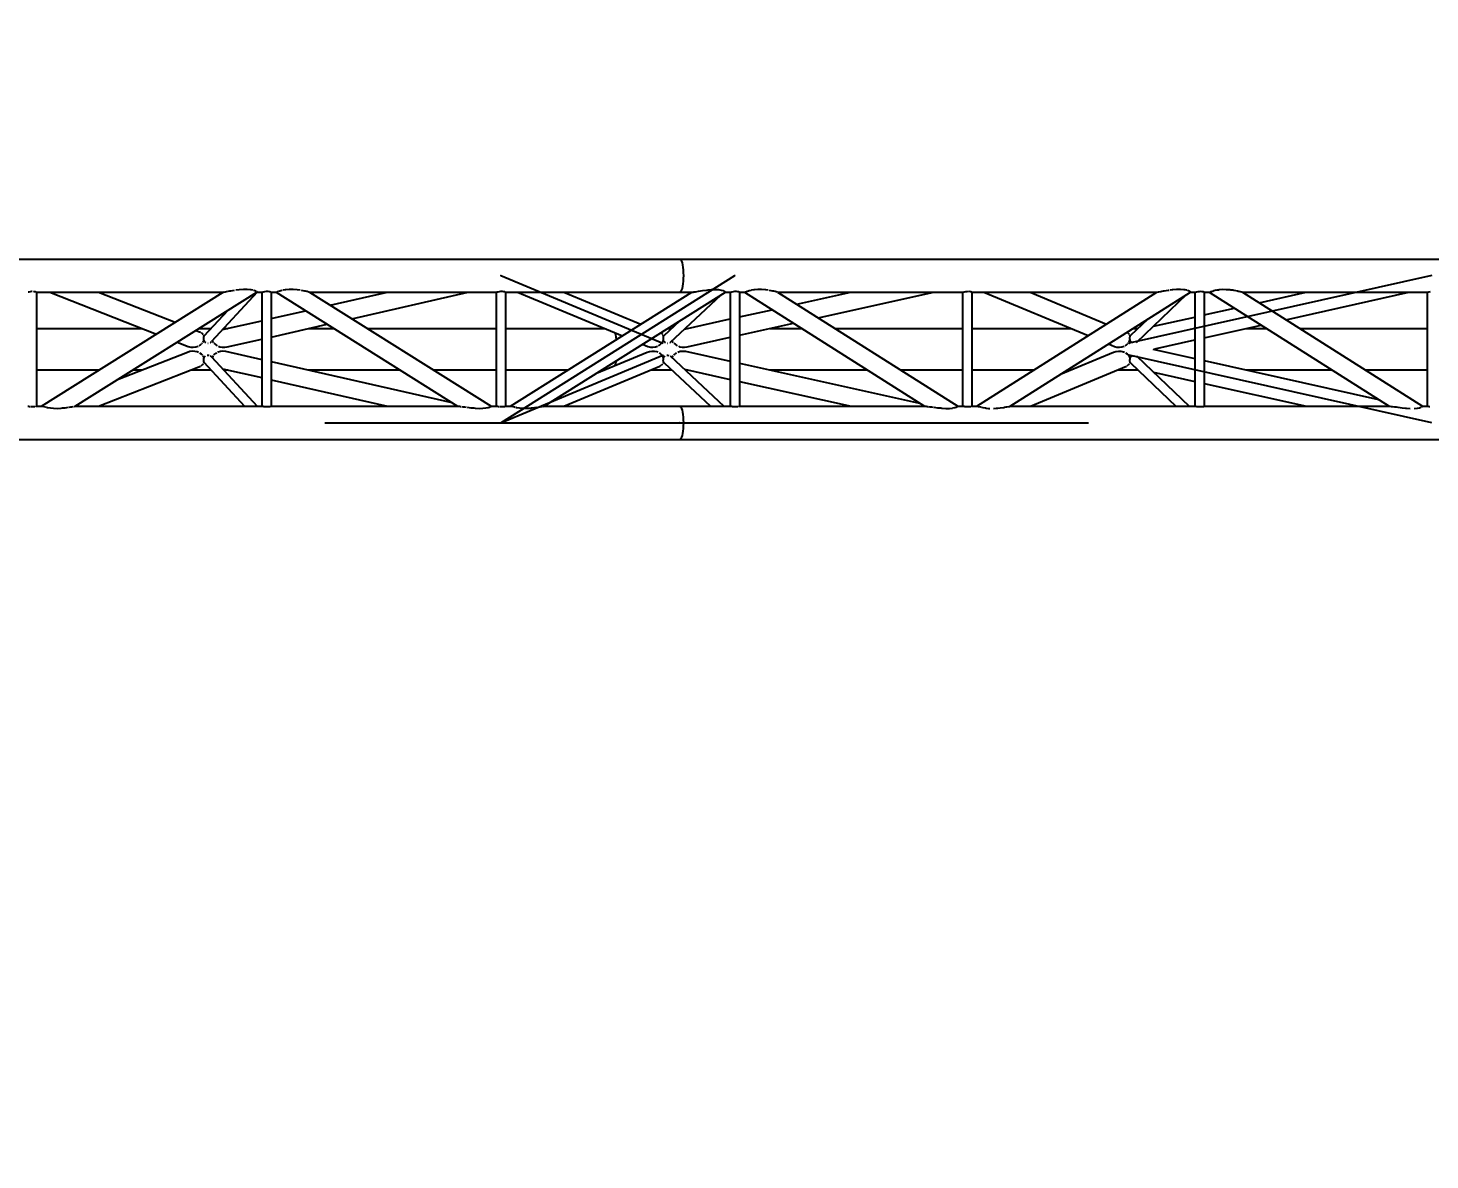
# Model space of a CAD drawing. Header units: millimetres. Extents: x 150209.93 to 150215.05, y 136675.65 to 136679.93.
# Drawn here: x 150214.3082 to 150214.6511, y 136678.2525 to 136678.5295 of the extents above; entities that cross this region are included whole.
import ezdxf

# ---------------------------------------------------------------- set-up
doc = ezdxf.new("R2010")
doc.units = ezdxf.units.MM
doc.header["$LTSCALE"] = 0.25
doc.linetypes.add('CENTER', pattern=[50.8, 31.75, -6.35, 6.35, -6.35])
doc.linetypes.add('XKITLINE00', pattern=[0])
doc.styles.add('ROMANS', font='romans.shx')
doc.dimstyles.new('MD300', dxfattribs={"dimtxt": 2.5, "dimasz": 2.5, "dimexe": 1, "dimexo": 1, "dimgap": 0.5, "dimtad": 1, "dimdec": 1, "dimlfac": 50, "dimrnd": 0.5, "dimdsep": 46, "dimtxsty": 'ROMANS', "dimcen": 1, "dimclrd": 146, "dimclre": 146, "dimclrt": 30, "dimadec": 1, "dimazin": 2, "dimtfac": 1, "dimtdec": 1, "dimtmove": 0, "dimatfit": 1, "dimfxl": 1, "dimtolj": 1, "dimtzin": 0, "dimlwd": -1, "dimlwe": -1, "dimarcsym": 0})

# ---------------------------------------------------------------- blocks, each defined once
blk = doc.blocks.new('çatıı')
at = {"color": 8, "linetype": 'XKITLINE00'}
for p, q in [((26261.4, 14210.6), (27695.3, 14210.6)), ((27695.3, 14210.6), (27696.1, 14210.3)), ((27695.3, 14210.6), (28863.8, 14210.6)), ((27695.3, 14210.6), (27696.1, 14210.3)), ((27696.1, 14210.3), (27696.9, 14209.4)), ((27696.1, 14210.3), (27696.9, 14209.4)), ((27696.9, 14209.4), (27697.6, 14207.9)), ((27696.9, 14209.4), (27697.6, 14207.9)), ((27697.6, 14207.9), (27698.2, 14205.8)), ((27697.6, 14207.9), (27698.2, 14205.8)), ((27698.2, 14205.8), (27698.7, 14203.3)), ((27698.7, 14203.3), (27699.2, 14200.4)), ((27699.2, 14200.4), (27699.5, 14197.2)), ((27699.5, 14197.2), (27699.7, 14193.8)), ((27699.2, 14180.1), (27698.7, 14177.2)), ((27699.5, 14183.3), (27699.2, 14180.1)), ((27699.7, 14186.7), (27699.5, 14183.3)), ((27699.7, 14193.8), (27699.8, 14190.3)), ((27699.8, 14190.3), (27699.7, 14186.7)), ((26898.7, 14170.3), (26899.5, 14170.5)), ((26899.5, 14170.5), (26899.7, 14170.5)), ((26899.7, 14170.5), (26901.3, 14170.9)), ((26901.3, 14170.9), (26903.1, 14171.1)), ((26903.1, 14171.1), (26903.4, 14171.1)), ((26905.1, 14171.1), (26906.4, 14171)), ((26906.4, 14171), (26907.7, 14170.7)), ((26907.7, 14170.7), (26908.1, 14170.5)), ((26908.1, 14170.5), (26908.5, 14170.4)), ((26908.5, 14170.4), (26908.5, 14170.3)), ((26908.6, 14170.3), (26908.8, 14170.1)), ((26908.8, 14170.1), (26908.8, 14030.6)), ((26908.8, 14170), (27137, 14170)), ((26914.9, 14030.6), (27137, 14170)), ((26924.9, 14170), (27055.4, 14118.7)), ((26955.9, 14030.5), (27178.4, 14170.2)), ((26984.6, 14170), (27078.4, 14133.2)), ((27178.7, 14170), (27122.8, 14109.8)), ((27137, 14170), (27137.3, 14170.1)), ((27137, 14170), (27137, 14170)), ((27137.3, 14170.1), (27138.2, 14170.3)), ((27138.5, 14170.3), (27139, 14170.4)), ((27139, 14170.4), (27139.4, 14170.5)), ((27139.4, 14170.5), (27142.2, 14171.1)), ((27142.2, 14171.1), (27142.4, 14171.1)), ((27143.3, 14171.3), (27145.2, 14171.6)), ((27145.2, 14171.6), (27146.3, 14171.8)), ((27146.3, 14171.8), (27150.9, 14172.6)), ((27152.4, 14172.8), (27156.5, 14173.2)), ((27156.5, 14173.2), (27161.8, 14173.7)), ((27161.8, 14173.7), (27166.5, 14173.8)), ((27166.5, 14173.8), (27170.4, 14173.5)), ((27170.4, 14173.5), (27171.3, 14173.2)), ((27171.3, 14173.2), (27173.6, 14172.9)), ((27173.6, 14172.9), (27173.9, 14172.8)), ((27174.6, 14172.6), (27175.9, 14172.1)), ((27175.9, 14172.1), (27176.6, 14171.6)), ((27176.6, 14171.6), (27177.4, 14171.3)), ((27177.4, 14171.3), (27177.5, 14171.3)), ((27177.6, 14171.1), (27178.2, 14170.6)), ((27178, 14170), (27184.2, 14170)), ((27178.2, 14170.6), (27178.1, 14170.5)), ((27178.1, 14170.5), (27178.2, 14170.3)), ((27178.3, 14170.3), (27178.4, 14170.2)), ((27184.2, 14170), (27184.3, 14170)), ((27184.2, 14170), (27184.2, 14030.6)), ((27184.3, 14170), (27184.4, 14170)), ((27184.4, 14170), (27185.2, 14170.3)), ((27185.5, 14170.3), (27186.3, 14170.4)), ((27186.3, 14170.4), (27186.5, 14170.5)), ((27186.5, 14170.5), (27188.1, 14170.9)), ((27188.1, 14170.9), (27189.9, 14171.1)), ((27189.9, 14171.1), (27191.6, 14171.1)), ((27191.6, 14171.1), (27193.2, 14171)), ((27193.2, 14171), (27194.5, 14170.7)), ((27194.5, 14170.7), (27194.9, 14170.4)), ((27194.9, 14170.4), (27195.3, 14170.4)), ((27195.3, 14170.4), (27195.3, 14170.3)), ((27195.4, 14170.3), (27195.6, 14170.1)), ((27195.6, 14170.1), (27195.6, 14030.6)), ((27195.6, 14170), (27201.7, 14170)), ((27201.7, 14170), (27202, 14170)), ((27201.7, 14170), (27423.8, 14030.6)), ((27201.7, 14170), (27201.7, 14170)), ((27202, 14170), (27202.2, 14170.2)), ((27202.2, 14170.2), (27202.6, 14170.3)), ((27202.8, 14170.3), (27203.3, 14170.4)), ((27203.5, 14170.6), (27203.3, 14170.4)), ((27203.5, 14170.6), (27204.8, 14171.1)), ((27205.1, 14171.3), (27206.3, 14171.5)), ((27205.1, 14171.2), (27205.1, 14171.3)), ((27206.3, 14171.5), (27207.4, 14172.1)), ((27207.4, 14172.1), (27209.3, 14172.6)), ((27210, 14172.8), (27210.3, 14172.8)), ((27210.3, 14172.8), (27212.9, 14173.2)), ((27212.9, 14173.2), (27213.8, 14173.4)), ((27213.8, 14173.4), (27217.9, 14173.8)), ((27217.9, 14173.8), (27222.5, 14173.7)), ((27222.5, 14173.7), (27227.5, 14173.2)), ((27227.5, 14173.2), (27227.6, 14173.2)), ((27227.6, 14173.2), (27231, 14172.8)), ((27232.3, 14172.6), (27236.4, 14171.8)), ((27236.4, 14171.8), (27237.4, 14171.5)), ((27237.4, 14171.5), (27238.8, 14171.2)), ((27239.4, 14171.1), (27239.7, 14171.1)), ((27239.7, 14171.1), (27241.7, 14170.4)), ((27241.7, 14170.4), (27241.9, 14170.4)), ((27241.9, 14170.4), (27242.1, 14170.3)), ((27242.2, 14170.3), (27242.6, 14170.1)), ((27242.6, 14170.1), (27464.8, 14030.6)), ((27242.7, 14170), (27471, 14170)), ((27268, 14154.1), (27337.8, 14170)), ((27294.2, 14137.6), (27436.7, 14170)), ((27470.9, 14170), (27470.9, 14030.6)), ((27471, 14170), (27471.1, 14170)), ((27471.1, 14170), (27471.2, 14170)), ((27471.2, 14170), (27472, 14170.3)), ((27472.3, 14170.3), (27473.1, 14170.4)), ((27473.1, 14170.4), (27473.3, 14170.5)), ((27473.3, 14170.5), (27474.9, 14170.9)), ((27474.9, 14170.9), (27476.6, 14171.1)), ((27476.6, 14171.1), (27478.4, 14171.1)), ((27478.4, 14171.1), (27480, 14171)), ((27480, 14171), (27481.3, 14170.7)), ((27481.3, 14170.7), (27481.7, 14170.4)), ((27481.7, 14170.4), (27482.1, 14170.4)), ((27482.1, 14170.4), (27482.1, 14170.3)), ((27482.2, 14170.3), (27482.3, 14170.1)), ((27482.3, 14170.1), (27482.3, 14030.6)), ((27482.3, 14170), (27695.3, 14170)), ((27488.4, 14030.6), (27710.1, 14170)), ((27497, 14170), (27625.2, 14116.6)), ((27529.4, 14030.5), (27751.3, 14170.1)), ((27553.7, 14170), (27647.7, 14130.8)), ((27683.8, 14108.6), (27746, 14166.8)), ((27695.3, 14170), (27696.1, 14170.3)), ((27695.3, 14170), (27696.1, 14170.3)), ((27695.3, 14170), (27710.4, 14170)), ((27696.9, 14171.2), (27696.1, 14170.3)), ((27696.9, 14171.2), (27696.1, 14170.3)), ((27697.6, 14172.7), (27696.9, 14171.2)), ((27697.6, 14172.7), (27696.9, 14171.2)), ((27698.2, 14174.7), (27697.6, 14172.7)), ((27698.2, 14174.7), (27697.6, 14172.7)), ((27698.7, 14177.2), (27698.2, 14174.7)), ((27710.2, 14170), (27710.1, 14169.9)), ((27710.1, 14169.9), (27710.2, 14169.9)), ((27710.2, 14169.9), (27711.7, 14170.2)), ((27711.7, 14170.2), (27712.7, 14170.3)), ((27712.7, 14170.3), (27714.5, 14170.6)), ((27714.5, 14170.6), (27718.4, 14171.2)), ((27718.4, 14171.2), (27723.4, 14172)), ((27723.4, 14172), (27728.6, 14172.6)), ((27728.6, 14172.6), (27730.2, 14172.7)), ((27730.2, 14172.7), (27733.9, 14173.1)), ((27733.9, 14173.1), (27738.7, 14173.3)), ((27738.7, 14173.3), (27742.8, 14173.1)), ((27742.8, 14173.1), (27744.6, 14172.7)), ((27744.6, 14172.7), (27746.1, 14172.5)), ((27746.1, 14172.5), (27748.6, 14171.9)), ((27748.6, 14171.9), (27749.9, 14171.2)), ((27749.9, 14171.2), (27750.2, 14171.1)), ((27750.2, 14171.1), (27751.1, 14170.6)), ((27751.1, 14170.6), (27751.1, 14170.3)), ((27751.1, 14170.3), (27751.3, 14170.1)), ((27751.1, 14170), (27757.2, 14170)), ((27757.2, 14170), (27757.4, 14169.9)), ((27757.2, 14170), (27757.2, 14030.6)), ((27757.4, 14170), (27758.2, 14170.2)), ((27757.4, 14169.9), (27757.4, 14170)), ((27758.2, 14170.2), (27758.4, 14170.3)), ((27758.7, 14170.3), (27759.4, 14170.4)), ((27759.4, 14170.4), (27759.5, 14170.5)), ((27759.5, 14170.5), (27761.1, 14170.8)), ((27761.1, 14170.8), (27762.9, 14171.1)), ((27762.9, 14171.1), (27764.6, 14171.1)), ((27764.6, 14171.1), (27766.2, 14171)), ((27766.2, 14171), (27767.5, 14170.7)), ((27767.5, 14170.7), (27768, 14170.4)), ((27768, 14170.4), (27768.3, 14170.4)), ((27768.3, 14170.4), (27768.3, 14170.3)), ((27768.4, 14170.3), (27768.6, 14170.1)), ((27768.6, 14170.1), (27768.6, 14030.5)), ((27768.6, 14170), (27774.5, 14170)), ((27774.5, 14170), (27994.6, 14030.6)), ((27774.6, 14170), (27774.9, 14169.9)), ((27774.9, 14169.9), (27775.1, 14170.1)), ((27775.1, 14170.1), (27775.7, 14170.3)), ((27775.8, 14170.3), (27776.3, 14170.4)), ((27776.4, 14170.5), (27776.3, 14170.4)), ((27776.4, 14170.5), (27778, 14171.1)), ((27778.3, 14171.2), (27779.4, 14171.5)), ((27779.4, 14171.5), (27780.4, 14172)), ((27780.4, 14172), (27782.8, 14172.6)), ((27783.2, 14172.7), (27786, 14173.1)), ((27786, 14173.1), (27786.7, 14173.3)), ((27786.7, 14173.3), (27790.7, 14173.7)), ((27790.7, 14173.7), (27795.3, 14173.6)), ((27795.3, 14173.6), (27800.2, 14173.2)), ((27800.2, 14173.2), (27800.6, 14173.1)), ((27800.6, 14173.1), (27803.7, 14172.7)), ((27804.7, 14172.6), (27804.8, 14172.6)), ((27804.8, 14172.6), (27809, 14171.8)), ((27809, 14171.8), (27810.2, 14171.5)), ((27810.2, 14171.5), (27811.5, 14171.2)), ((27811.9, 14171.1), (27812.3, 14171.1)), ((27812.3, 14171.1), (27814.4, 14170.4)), ((27814.4, 14170.4), (27814.5, 14170.4)), ((27814.5, 14170.4), (27814.7, 14170.3)), ((27814.8, 14170.3), (27815.1, 14170.1)), ((27815.1, 14170.1), (28035.4, 14030.6)), ((27815.3, 14170), (28041.4, 14170)), ((27838.5, 14155.3), (27904.8, 14170)), ((27864.7, 14138.7), (28006, 14170)), ((28041.3, 14170), (28041.3, 14030.6)), ((28041.4, 14170), (28041.5, 14169.9)), ((28041.5, 14169.9), (28041.6, 14170)), ((28041.6, 14170), (28042.4, 14170.2)), ((28042.4, 14170.2), (28042.7, 14170.3)), ((28042.9, 14170.3), (28043.6, 14170.4)), ((28043.6, 14170.4), (28043.7, 14170.4)), ((28043.7, 14170.4), (28045.2, 14170.8)), ((28045.2, 14170.8), (28047, 14171)), ((28047, 14171), (28048.8, 14171.1)), ((28048.8, 14171.1), (28050.4, 14171)), ((28050.4, 14171), (28051.6, 14170.7)), ((28051.6, 14170.7), (28052.1, 14170.4)), ((28052.1, 14170.4), (28052.4, 14170.4)), ((28052.4, 14170.4), (28052.5, 14170.3)), ((28052.5, 14170.3), (28052.7, 14170.1)), ((28052.7, 14170.1), (28052.7, 14030.5)), ((28052.7, 14170), (28278.8, 14170)), ((28058.7, 14030.6), (28278.7, 14170)), ((28067.4, 14170), (28194.9, 14116.9)), ((28099.4, 14030.5), (28319.9, 14170.2)), ((28124.1, 14170), (28217.4, 14131.1)), ((28254.4, 14108.8), (28315.6, 14167.5)), ((28278.8, 14170), (28278.8, 14169.9)), ((28278.8, 14169.9), (28278.9, 14170)), ((28278.9, 14170), (28280.2, 14170.3)), ((28280.4, 14170.3), (28280.6, 14170.3)), ((28280.6, 14170.3), (28281.3, 14170.4)), ((28281.3, 14170.4), (28283.6, 14170.9)), ((28283.6, 14170.9), (28285, 14171.1)), ((28285.5, 14171.2), (28287.1, 14171.5)), ((28287.1, 14171.5), (28287.7, 14171.6)), ((28287.7, 14171.6), (28292.7, 14172.5)), ((28292.7, 14172.5), (28293.9, 14172.6)), ((28295, 14172.7), (28297.8, 14173.1)), ((28297.8, 14173.1), (28298.6, 14173.1)), ((28298.6, 14173.1), (28303.1, 14173.6)), ((28303.1, 14173.6), (28307.9, 14173.7)), ((28307.9, 14173.7), (28311.9, 14173.4)), ((28311.9, 14173.4), (28313.1, 14173.1)), ((28313.1, 14173.1), (28315.1, 14172.9)), ((28315.1, 14172.9), (28315.5, 14172.7)), ((28315.9, 14172.6), (28317.4, 14172.1)), ((28317.4, 14172.1), (28318.3, 14171.5)), ((28318.3, 14171.5), (28318.9, 14171.3)), ((28318.9, 14171.3), (28319, 14171.2)), ((28319.1, 14171.1), (28319.7, 14170.7)), ((28319.5, 14170), (28325.6, 14170)), ((28319.7, 14170.7), (28319.6, 14170.4)), ((28319.6, 14170.4), (28319.7, 14170.3)), ((28319.8, 14170.3), (28319.9, 14170.2)), ((28325.5, 14170), (28325.5, 14030.6)), ((28325.6, 14170), (28325.7, 14169.9)), ((28325.7, 14170), (28326.6, 14170.2)), ((28325.7, 14169.9), (28325.7, 14170)), ((28326.6, 14170.2), (28326.9, 14170.3)), ((28327.1, 14170.3), (28327.7, 14170.4)), ((28327.7, 14170.4), (28327.8, 14170.4)), ((28327.8, 14170.4), (28329.4, 14170.8)), ((28329.4, 14170.8), (28331.2, 14171)), ((28331.2, 14171), (28332.9, 14171.1)), ((28332.9, 14171.1), (28334.5, 14170.9)), ((28334.5, 14170.9), (28335.8, 14170.7)), ((28335.8, 14170.7), (28336.3, 14170.4)), ((28336.3, 14170.4), (28336.6, 14170.3)), ((28336.6, 14170.3), (28336.6, 14170.3)), ((28336.7, 14170.3), (28336.9, 14170.1)), ((28336.9, 14170.1), (28336.9, 14030.5)), ((28336.9, 14170), (28342.9, 14170)), ((28342.8, 14170), (28562.9, 14030.6)), ((28342.9, 14170), (28343.3, 14170)), ((28342.9, 14170), (28343.2, 14169.9)), ((28343.2, 14169.9), (28343.5, 14170.1)), ((28343.5, 14170.1), (28344.2, 14170.3)), ((28344.2, 14170.3), (28344.6, 14170.4)), ((28344.8, 14170.5), (28344.6, 14170.4)), ((28344.8, 14170.5), (28346.4, 14171.2)), ((28346.4, 14171.2), (28346.6, 14171.2)), ((28346.7, 14171.2), (28347.7, 14171.4)), ((28347.7, 14171.4), (28348.7, 14171.9)), ((28348.7, 14171.9), (28351.6, 14172.7)), ((28351.9, 14172.7), (28354.3, 14173)), ((28354.3, 14173), (28355.2, 14173.2)), ((28355.2, 14173.2), (28359.2, 14173.6)), ((28359.2, 14173.6), (28363.8, 14173.5)), ((28363.8, 14173.5), (28368.6, 14173.1)), ((28368.6, 14173.1), (28368.9, 14173)), ((28368.9, 14173), (28371.7, 14172.7)), ((28372, 14172.7), (28373.2, 14172.5)), ((28373.2, 14172.5), (28377.4, 14171.7)), ((28377.4, 14171.7), (28378.5, 14171.4)), ((28378.5, 14171.4), (28379.7, 14171.2)), ((28379.8, 14171.2), (28380.7, 14171)), ((28380.7, 14171), (28382.7, 14170.4)), ((28382.7, 14170.4), (28382.9, 14170.4)), ((28382.9, 14170.4), (28383, 14170.3)), ((28383, 14170.3), (28383.5, 14170.1)), ((28383.5, 14170.1), (28603.7, 14030.6)), ((28383.6, 14170), (28609.7, 14170)), ((28403.9, 14157.1), (28461.6, 14170)), ((28436.5, 14136.4), (28587, 14170)), ((28609.6, 14170), (28609.6, 14030.6)), ((28609.7, 14170), (28609.9, 14170)), ((28609.7, 14170), (28609.8, 14169.9)), ((28609.8, 14169.9), (28609.9, 14170)), ((28609.9, 14170), (28610.7, 14170.2)), ((28610.7, 14170.2), (28611.2, 14170.3)), ((28611.3, 14170.3), (28611.9, 14170.4)), ((28611.9, 14170.4), (28612, 14170.4)), ((28612, 14170.4), (28613.6, 14170.8)), ((27142.6, 14147.7), (27113.3, 14116.2)), ((27195.6, 14137.7), (27237.8, 14147.3)), ((27768.6, 14139.8), (27808.3, 14148.6)), ((28336.9, 14142.2), (28373.7, 14150.4)), ((27136.2, 14124.2), (27184.2, 14135.1)), ((27195.6, 14115.2), (27264.1, 14130.8)), ((27676.4, 14117.2), (27695.4, 14134.9)), ((27701.1, 14124.9), (27757.2, 14137.3)), ((27768.6, 14117.4), (27834.5, 14132)), ((28247, 14117.3), (28267.7, 14137.1)), ((28274.8, 14128.3), (28325.5, 14139.6)), ((28336.9, 14114.2), (28406.4, 14129.7)), ((26908.8, 14125.7), (27037.7, 14125.7)), ((27103.6, 14123.3), (27108.2, 14121.5)), ((27107.5, 14125.7), (27122.1, 14125.7)), ((27108.2, 14121.5), (27109.2, 14121)), ((27110.2, 14120.6), (27110.3, 14120.5)), ((27110.3, 14120.5), (27111.4, 14119.6)), ((27111.4, 14119.6), (27111.9, 14119.2)), ((27111.9, 14119.2), (27112.4, 14118.5)), ((27113.2, 14111.1), (27112.6, 14110)), ((27112.8, 14118), (27113.1, 14117.6)), ((27112.9, 14115.1), (27112.8, 14113.6)), ((27112.8, 14113.6), (27112.9, 14113.4)), ((27113.1, 14115.5), (27112.9, 14115.1)), ((27112.9, 14113.4), (27113, 14111.8)), ((27113, 14111.8), (27113.2, 14111)), ((27113.1, 14117.6), (27113.2, 14116.8)), ((27113.3, 14116.2), (27113.1, 14115.5)), ((27113.2, 14116.8), (27113.4, 14116.3)), ((27113.2, 14111), (27113.8, 14110.1)), ((27123.6, 14110.7), (27124.1, 14110)), ((27137.6, 14125.7), (27142.6, 14125.7)), ((27142, 14103.1), (27184.2, 14112.7)), ((27241.5, 14125.7), (27272.2, 14125.7)), ((27313.3, 14125.7), (27470.9, 14125.7)), ((27482.3, 14125.7), (27603.3, 14125.7)), ((27616.1, 14120.3), (27616.7, 14118.2)), ((27616.1, 14120.3), (27616.7, 14118.2)), ((27616.7, 14118.2), (27617.2, 14115.2)), ((27616.7, 14118.2), (27617.2, 14115.2)), ((27617.2, 14115.2), (27617.7, 14111.9)), ((27617.2, 14115.2), (27617.7, 14111.9)), ((27672.3, 14120.4), (27673.2, 14119.7)), ((27673.2, 14119.7), (27673.7, 14119.3)), ((27673.7, 14119.3), (27674.3, 14118.5)), ((27675.2, 14111.3), (27674.6, 14110.1)), ((27674.7, 14118), (27674.9, 14117.6)), ((27674.9, 14117.6), (27675.1, 14116.8)), ((27675.2, 14115.4), (27675, 14115)), ((27675, 14115), (27675, 14113.5)), ((27675, 14113.5), (27675, 14113.3)), ((27675, 14113.3), (27675.1, 14111.7)), ((27675.1, 14116.8), (27675.4, 14116.2)), ((27675.1, 14111.7), (27675.2, 14111.3)), ((27675.3, 14116.2), (27675.2, 14115.4)), ((27675.2, 14111.3), (27676, 14110.1)), ((27675.2, 14111.3), (27675.2, 14111.3)), ((27675.4, 14116.2), (27676, 14116.8)), ((27676, 14116.8), (27676.4, 14117.2)), ((27676.4, 14117.2), (27676.5, 14117.2)), ((27680.6, 14125.7), (27685.5, 14125.7)), ((27685.9, 14110.6), (27686.3, 14110.1)), ((27702, 14125.7), (27704.8, 14125.7)), ((27704.4, 14103.2), (27757.2, 14114.9)), ((27806, 14125.7), (27844.4, 14125.7)), ((27885.2, 14125.7), (28041.3, 14125.7)), ((28052.7, 14125.7), (28173.9, 14125.7)), ((28242.7, 14120.6), (28242.8, 14120.6)), ((28242.8, 14120.6), (28243.9, 14119.7)), ((28243.9, 14119.7), (28244.4, 14119.3)), ((28244.4, 14119.3), (28244.9, 14118.5)), ((28245.8, 14111.3), (28245.2, 14110.1)), ((28245.3, 14118), (28245.5, 14117.6)), ((28245.5, 14117.6), (28245.7, 14116.8)), ((28245.8, 14115.5), (28245.6, 14115.2)), ((28245.6, 14115.2), (28245.6, 14113.6)), ((28245.6, 14113.6), (28245.6, 14113.4)), ((28245.6, 14113.4), (28245.8, 14111.8)), ((28245.7, 14116.8), (28246, 14116.3)), ((28246, 14116.3), (28245.8, 14115.5)), ((28245.8, 14111.8), (28245.9, 14111.5)), ((28245.9, 14111.5), (28245.8, 14111.3)), ((28245.9, 14111.5), (28246.6, 14110.3)), ((28246.6, 14116.9), (28247, 14117.3)), ((28247, 14117.3), (28247.1, 14117.3)), ((28249.6, 14125.7), (28255.8, 14125.7)), ((28253.5, 14123.6), (28253.6, 14123.6)), ((28276.4, 14100.7), (28325.5, 14111.7)), ((28388.2, 14125.7), (28412.8, 14125.7)), ((28453.5, 14125.7), (28609.6, 14125.7)), ((27007.9, 14063.2), (27093.3, 14096.7)), ((27080.6, 14108.8), (27094.3, 14103.4)), ((27093.3, 14096.7), (27096.3, 14097.7)), ((27094.3, 14103.4), (27097.4, 14102.7)), ((27096.3, 14097.7), (27099.3, 14098.1)), ((27097.4, 14102.7), (27100.5, 14102.6)), ((27099.3, 14098.1), (27102.4, 14098)), ((27100.5, 14102.6), (27103.5, 14103)), ((27102.4, 14098), (27105.3, 14097.3)), ((27103.5, 14103), (27106.3, 14103.9)), ((27105.3, 14097.3), (27106.7, 14096.7)), ((27106.3, 14103.9), (27106.3, 14103.9)), ((27107.6, 14104.6), (27108.7, 14105.2)), ((27108.1, 14096), (27110.1, 14094.6)), ((27108.7, 14105.2), (27109.7, 14106.2)), ((27109.7, 14106.2), (27110.7, 14107)), ((27110.1, 14094.6), (27110.1, 14094.5)), ((27110.1, 14094.5), (27111.7, 14092.8)), ((27111.3, 14107.8), (27110.7, 14107)), ((27112.2, 14109), (27111.8, 14108.5)), ((27112.6, 14110), (27112.2, 14109)), ((27113.8, 14110.1), (27113.9, 14110)), ((27113.9, 14110), (27115, 14108.9)), ((27115, 14108.9), (27115.9, 14108.5)), ((27118.1, 14107.8), (27118.4, 14107.7)), ((27118.4, 14107.7), (27118.8, 14107.8)), ((27121.2, 14108.5), (27121.6, 14108.6)), ((27121.6, 14108.6), (27122.8, 14109.8)), ((27124.1, 14110), (27125.2, 14108.5)), ((27126.1, 14093.8), (27125.3, 14092.8)), ((27125.7, 14107.8), (27127.5, 14106.2)), ((27126.1, 14093.8), (27127.2, 14094.5)), ((27127.2, 14094.5), (27128.3, 14095.5)), ((27127.5, 14106.2), (27127.7, 14106)), ((27127.7, 14106), (27129.8, 14104.6)), ((27128.3, 14095.5), (27129.2, 14096)), ((27130.5, 14096.7), (27130.8, 14096.9)), ((27130.8, 14096.9), (27133.6, 14097.8)), ((27131.3, 14103.9), (27132.8, 14103.3)), ((27132.8, 14103.3), (27135.8, 14102.7)), ((27133.6, 14097.8), (27136.7, 14098.1)), ((27135.8, 14102.7), (27138.9, 14102.6)), ((27136.7, 14098.1), (27139.7, 14097.9)), ((27138.9, 14102.6), (27142, 14103.1)), ((27139.7, 14097.9), (27184.2, 14087.8)), ((27593.4, 14070.8), (27655.5, 14096.7)), ((27649.8, 14106.3), (27656.5, 14103.5)), ((27655.5, 14096.7), (27658.4, 14097.6)), ((27656.5, 14103.5), (27659.5, 14102.8)), ((27658.4, 14097.6), (27661.4, 14098)), ((27659.5, 14102.8), (27662.6, 14102.6)), ((27661.4, 14098), (27664.5, 14097.9)), ((27662.6, 14102.6), (27665.6, 14103)), ((27664.5, 14097.9), (27667.3, 14097.3)), ((27665.6, 14103), (27668.4, 14103.9)), ((27667.3, 14097.3), (27668.6, 14096.7)), ((27669.6, 14104.6), (27670.8, 14105.3)), ((27670.1, 14096), (27672, 14094.5)), ((27670.8, 14105.3), (27671.8, 14106.3)), ((27671.8, 14106.3), (27672.7, 14107.1)), ((27672, 14094.5), (27672.1, 14094.4)), ((27672.1, 14094.4), (27673.6, 14092.8)), ((27673.3, 14107.8), (27672.7, 14107.1)), ((27674.2, 14109.1), (27673.8, 14108.5)), ((27674.6, 14110.1), (27674.2, 14109.1)), ((27676, 14110.1), (27676.1, 14110)), ((27676.1, 14110), (27677.3, 14108.9)), ((27677.3, 14108.9), (27678.1, 14108.5)), ((27680.3, 14107.8), (27680.6, 14107.7)), ((27680.6, 14107.7), (27680.9, 14107.8)), ((27683.4, 14108.5), (27683.8, 14108.6)), ((27686.3, 14110.1), (27686.3, 14110)), ((27686.3, 14110), (27687.5, 14108.5)), ((27688.5, 14093.7), (27687.6, 14092.8)), ((27688, 14107.8), (27689.8, 14106.3)), ((27688.5, 14093.7), (27689.5, 14094.4)), ((27689.5, 14094.4), (27690.7, 14095.5)), ((27689.8, 14106.3), (27690.1, 14106)), ((27690.1, 14106), (27692.2, 14104.6)), ((27690.7, 14095.5), (27691.6, 14096)), ((27693, 14096.7), (27693.2, 14096.8)), ((27693.2, 14096.8), (27696.1, 14097.7)), ((27693.8, 14103.9), (27695.2, 14103.3)), ((27695.2, 14103.3), (27698.2, 14102.7)), ((27696.1, 14097.7), (27699.2, 14098)), ((27698.2, 14102.7), (27701.4, 14102.7)), ((27699.2, 14098), (27702.3, 14097.8)), ((27701.4, 14102.7), (27704.4, 14103.2)), ((27702.3, 14097.8), (27757.2, 14085.7)), ((28161, 14069.6), (28226, 14096.6)), ((28219.6, 14106.7), (28227.1, 14103.5)), ((28226, 14096.6), (28228.9, 14097.6)), ((28227.1, 14103.5), (28230.1, 14102.8)), ((28228.9, 14097.6), (28232, 14098)), ((28230.1, 14102.8), (28233.2, 14102.7)), ((28232, 14098), (28235, 14097.9)), ((28233.2, 14102.7), (28236.2, 14103)), ((28235, 14097.9), (28237.9, 14097.2)), ((28236.2, 14103), (28239, 14103.9)), ((28237.9, 14097.2), (28239.2, 14096.7)), ((28240.1, 14104.6), (28241.4, 14105.3)), ((28240.6, 14096), (28242.6, 14094.5)), ((28241.4, 14105.3), (28242.4, 14106.3)), ((28242.4, 14106.3), (28243.3, 14107.1)), ((28242.6, 14094.5), (28242.7, 14094.4)), ((28242.7, 14094.4), (28244.2, 14092.8)), ((28243.9, 14107.8), (28243.3, 14107.1)), ((28244.8, 14109.1), (28244.4, 14108.5)), ((28245.2, 14110.1), (28244.8, 14109.1)), ((28246.6, 14110.3), (28246.7, 14110.1)), ((28246.7, 14110.1), (28247.9, 14109)), ((28247.9, 14109), (28248.9, 14108.5)), ((28253.8, 14108.5), (28254.4, 14108.8)), ((28273.9, 14100.3), (28325.5, 14088.8)), ((26984.7, 14030.6), (27109.5, 14079.6)), ((27110.2, 14080), (27111.4, 14080.7)), ((27111.7, 14081), (27111.4, 14080.7)), ((27112.7, 14082.1), (27111.7, 14081)), ((27112.1, 14092.1), (27112.9, 14090.7)), ((27112.9, 14087.9), (27112.8, 14087.2)), ((27112.8, 14087.2), (27112.8, 14087)), ((27112.8, 14087), (27112.9, 14085.7)), ((27112.9, 14090.7), (27113, 14090.5)), ((27113, 14088.8), (27112.9, 14088)), ((27112.9, 14085.6), (27112.9, 14085.4)), ((27112.9, 14085.4), (27113, 14085.1)), ((27113, 14090.5), (27113.3, 14089.8)), ((27113.3, 14089.9), (27113, 14088.8)), ((27113, 14085.1), (27113.3, 14084.3)), ((27113.5, 14083.9), (27113, 14082.6)), ((27113.6, 14090.5), (27113.3, 14090)), ((27113.3, 14090), (27113.3, 14089.9)), ((27113.3, 14084.3), (27163.2, 14030.6)), ((27113.6, 14084), (27113.5, 14083.9)), ((27113.6, 14090.5), (27113.8, 14090.7)), ((27113.8, 14090.7), (27114.9, 14091.8)), ((27114.9, 14091.8), (27115.5, 14092.1)), ((27117.4, 14092.8), (27118.2, 14093)), ((27118.2, 14093), (27119.9, 14092.8)), ((27121.3, 14092.1), (27121.5, 14092.1)), ((27121.5, 14092.1), (27122.7, 14090.9)), ((27122.7, 14090.9), (27178.7, 14030.6)), ((27123.8, 14090.7), (27123.4, 14090.1)), ((27124.3, 14091.7), (27123.8, 14090.7)), ((27124.7, 14092.1), (27124.3, 14091.7)), ((27136.2, 14076.4), (27184.2, 14065.5)), ((27195.6, 14085.3), (27416.6, 14035.1)), ((27553.8, 14030.6), (27671.2, 14079.5)), ((27616.7, 14082.3), (27616.1, 14080.3)), ((27616.7, 14082.3), (27616.1, 14080.3)), ((27617.2, 14085.3), (27616.7, 14082.3)), ((27617.2, 14085.3), (27616.7, 14082.3)), ((27617.3, 14085.8), (27617.2, 14085.3)), ((27617.3, 14085.8), (27617.2, 14085.3)), ((27671.2, 14079.5), (27671.3, 14079.5)), ((27672, 14080), (27673.1, 14080.6)), ((27673.4, 14081), (27673.1, 14080.6)), ((27674.5, 14082.1), (27673.4, 14081)), ((27674.1, 14092.1), (27674.9, 14090.6)), ((27675.4, 14083.8), (27674.8, 14082.6)), ((27674.9, 14090.6), (27675, 14090.4)), ((27675, 14087.3), (27674.9, 14087.1)), ((27674.9, 14087.1), (27675, 14085.7)), ((27675, 14090.4), (27675.3, 14089.5)), ((27675.1, 14088.9), (27675, 14088)), ((27675, 14087.9), (27675, 14087.3)), ((27675, 14085.6), (27675, 14085.5)), ((27675, 14085.5), (27675.1, 14085.1)), ((27675.3, 14089.7), (27675.1, 14088.9)), ((27675.1, 14085.1), (27675.3, 14084.4)), ((27675.8, 14090.5), (27675.3, 14089.7)), ((27675.5, 14084.2), (27675.4, 14083.9)), ((27675.4, 14083.9), (27675.4, 14083.8)), ((27675.5, 14084.2), (27675.9, 14083.9)), ((27675.8, 14090.5), (27676, 14090.7)), ((27675.9, 14083.9), (27676.3, 14083.5)), ((27676, 14090.7), (27677.1, 14091.8)), ((27676.3, 14083.5), (27676.4, 14083.4)), ((27676.3, 14083.5), (27732.9, 14030.6)), ((27677.1, 14091.8), (27677.7, 14092.1)), ((27679.6, 14092.8), (27680.4, 14093)), ((27680.4, 14093), (27682.1, 14092.7)), ((27683.5, 14092.1), (27683.6, 14092)), ((27683.6, 14092), (27749.4, 14030.6)), ((27686, 14090.6), (27685.7, 14090.1)), ((27686.6, 14091.7), (27686, 14090.6)), ((27687, 14092.1), (27686.6, 14091.7)), ((27768.6, 14083.1), (27988.5, 14034.4)), ((28124.3, 14030.6), (28241.9, 14079.5)), ((28241.9, 14079.5), (28241.9, 14079.5)), ((28242.6, 14080), (28243.8, 14080.6)), ((28244.1, 14081), (28243.8, 14080.6)), ((28245.1, 14082.1), (28244.1, 14081)), ((28244.6, 14092.1), (28245.5, 14090.6)), ((28246, 14083.8), (28245.4, 14082.6)), ((28245.5, 14090.6), (28245.6, 14090.4)), ((28245.6, 14090.4), (28245.9, 14089.4)), ((28245.7, 14087.9), (28245.6, 14087.2)), ((28245.6, 14087.2), (28245.6, 14086.9)), ((28245.6, 14086.9), (28245.6, 14085.8)), ((28245.6, 14085.6), (28245.6, 14085.4)), ((28245.6, 14085.4), (28245.8, 14085)), ((28245.8, 14088.8), (28245.7, 14088.1)), ((28246, 14089.6), (28245.8, 14088.8)), ((28245.8, 14085), (28246, 14084.3)), ((28246.5, 14090.4), (28246, 14089.6)), ((28246.1, 14083.9), (28246, 14083.8)), ((28246.1, 14084.2), (28246.1, 14083.9)), ((28246.1, 14084.1), (28246.5, 14083.7)), ((28246.5, 14090.4), (28246.6, 14090.5)), ((28246.5, 14083.7), (28246.9, 14083.3)), ((28246.6, 14090.5), (28247.8, 14091.6)), ((28246.9, 14083.3), (28247, 14083.3)), ((28246.9, 14083.3), (28301.9, 14030.6)), ((28247.8, 14091.6), (28248.6, 14092.1)), ((28251, 14092.8), (28251.1, 14092.8)), ((28251.1, 14092.8), (28251.3, 14092.8)), ((28253.9, 14092.1), (28254.3, 14091.9)), ((28254.3, 14091.9), (28318.2, 14030.6)), ((28336.9, 14086.3), (28549.9, 14038.8)), ((26908.8, 14074.9), (26985.5, 14074.9)), ((27026.5, 14074.9), (27037.7, 14074.9)), ((27097.5, 14074.9), (27122.1, 14074.9)), ((27137.6, 14074.9), (27142.8, 14074.9)), ((27195.6, 14062.9), (27338, 14030.6)), ((27241.3, 14074.9), (27353.2, 14074.9)), ((27394.2, 14074.9), (27470.9, 14074.9)), ((27482.3, 14074.9), (27558.9, 14074.9)), ((27599.9, 14074.9), (27603.2, 14074.9)), ((27660.1, 14074.9), (27685.5, 14074.9)), ((27701.1, 14075.7), (27757.2, 14063.3)), ((27702, 14074.9), (27704.9, 14074.9)), ((27768.6, 14060.8), (27904.9, 14030.6)), ((27805.8, 14074.9), (27924.6, 14074.9)), ((27965.4, 14074.9), (28041.3, 14074.9)), ((28052.7, 14074.9), (28128.6, 14074.9)), ((28169.4, 14074.9), (28173.7, 14074.9)), ((28230.7, 14074.9), (28255.8, 14074.9)), ((28274.8, 14072.3), (28325.5, 14060.9)), ((28388.1, 14074.9), (28492.9, 14074.9)), ((28533.7, 14074.9), (28609.6, 14074.9)), ((28336.9, 14058.4), (28461.7, 14030.6)), ((26898, 14030.5), (26898.4, 14030.5)), ((26898.4, 14030.5), (26899.5, 14030.5)), ((26899.5, 14030.5), (26899.7, 14030.4)), ((26899.7, 14030.4), (26900.7, 14030.3)), ((26901.3, 14030.2), (26903.1, 14030)), ((26903.1, 14030), (26904.8, 14030)), ((26904.8, 14030), (26906.4, 14030.1)), ((26906.4, 14030.1), (26906.8, 14030.2)), ((26907.4, 14030.3), (26907.7, 14030.3)), ((26907.7, 14030.3), (26908.1, 14030.5)), ((26908.1, 14030.5), (26908.5, 14030.5)), ((26908.5, 14030.5), (26908.7, 14030.5)), ((26908.8, 14030.6), (26915.2, 14030.6)), ((26915, 14030.6), (26915, 14030.6)), ((26915, 14030.6), (26915, 14030.6)), ((26915.3, 14030.5), (26916, 14030.5)), ((26916, 14030.5), (26916.3, 14030.5)), ((26916.3, 14030.5), (26916.9, 14030.3)), ((26917.1, 14030.2), (26917.5, 14030.1)), ((26917.5, 14030.1), (26919.3, 14029.7)), ((26919.3, 14029.7), (26919.6, 14029.6)), ((26919.6, 14029.6), (26920.3, 14029.4)), ((26920.9, 14029.2), (26922.3, 14028.9)), ((26922.3, 14028.9), (26925.7, 14028.4)), ((26925.7, 14028.4), (26929.6, 14028)), ((26929.6, 14028), (26934.1, 14027.9)), ((26934.1, 14027.9), (26939, 14028.2)), ((26939, 14028.2), (26940.6, 14028.4)), ((26940.6, 14028.4), (26943.9, 14028.7)), ((26943.9, 14028.7), (26947.9, 14029.2)), ((26948.8, 14029.4), (26950.7, 14029.7)), ((26950.7, 14029.7), (26952.1, 14029.9)), ((26952.1, 14029.9), (26953.7, 14030.2)), ((26954.2, 14030.3), (26954.7, 14030.4)), ((26954.7, 14030.4), (26955.1, 14030.5)), ((26955.1, 14030.5), (26955.9, 14030.5)), ((26955.9, 14030.6), (27184.7, 14030.6)), ((27184.3, 14030.6), (27184.3, 14030.6)), ((27184.3, 14030.6), (27184.4, 14030.6)), ((27184.8, 14030.5), (27185.2, 14030.5)), ((27185.2, 14030.5), (27186.3, 14030.5)), ((27186.3, 14030.5), (27186.5, 14030.4)), ((27186.5, 14030.4), (27187.5, 14030.3)), ((27188, 14030.2), (27188.1, 14030.2)), ((27188.1, 14030.2), (27189.9, 14030)), ((27189.9, 14030), (27191.6, 14030)), ((27191.6, 14030), (27193.2, 14030.1)), ((27193.2, 14030.1), (27193.7, 14030.2)), ((27194.2, 14030.3), (27194.5, 14030.3)), ((27194.5, 14030.3), (27194.9, 14030.5)), ((27194.9, 14030.5), (27195.3, 14030.5)), ((27195.3, 14030.5), (27195.5, 14030.5)), ((27195.6, 14030.6), (27424.5, 14030.6)), ((27424.1, 14030.6), (27424, 14030.6)), ((27424.1, 14030.6), (27424.3, 14030.6)), ((27424.6, 14030.5), (27424.7, 14030.5)), ((27424.7, 14030.5), (27426.4, 14030.5)), ((27426.4, 14030.5), (27426.8, 14030.4)), ((27426.8, 14030.4), (27427.7, 14030.3)), ((27428.3, 14030.2), (27430.3, 14029.9)), ((27430.3, 14029.9), (27432.2, 14029.7)), ((27432.2, 14029.7), (27434.4, 14029.4)), ((27435.6, 14029.2), (27439.9, 14028.7)), ((27439.9, 14028.7), (27443.6, 14028.4)), ((27443.6, 14028.4), (27445.1, 14028.2)), ((27445.1, 14028.2), (27450.2, 14027.9)), ((27450.2, 14027.9), (27454.6, 14028)), ((27454.6, 14028), (27458.2, 14028.4)), ((27458.2, 14028.4), (27458.3, 14028.4)), ((27458.3, 14028.4), (27461.1, 14028.9)), ((27461.1, 14028.9), (27462.2, 14029.2)), ((27462.7, 14029.4), (27463.1, 14029.5)), ((27463.1, 14029.5), (27463.3, 14029.7)), ((27463.3, 14029.7), (27464.4, 14030)), ((27464.5, 14030.2), (27464.4, 14030)), ((27464.7, 14030.5), (27464.6, 14030.3)), ((27464.7, 14030.5), (27464.8, 14030.5)), ((27464.8, 14030.6), (27471.5, 14030.6)), ((27464.8, 14030.5), (27464.8, 14030.5)), ((27471.1, 14030.6), (27471.1, 14030.6)), ((27471.1, 14030.6), (27471.2, 14030.6)), ((27471.6, 14030.6), (27472, 14030.5)), ((27472, 14030.5), (27473.1, 14030.5)), ((27473.1, 14030.5), (27473.3, 14030.4)), ((27473.3, 14030.4), (27474.2, 14030.3)), ((27474.8, 14030.2), (27474.9, 14030.2)), ((27474.9, 14030.2), (27476.6, 14030)), ((27476.6, 14030), (27478.4, 14030)), ((27478.4, 14030), (27480, 14030.1)), ((27480, 14030.1), (27480.6, 14030.2)), ((27481.1, 14030.3), (27481.3, 14030.3)), ((27481.3, 14030.3), (27481.7, 14030.5)), ((27481.7, 14030.5), (27482.1, 14030.5)), ((27482.1, 14030.5), (27482.3, 14030.6)), ((27482.3, 14030.6), (27488.8, 14030.6)), ((27488.9, 14030.5), (27489.6, 14030.5)), ((27489.6, 14030.5), (27489.9, 14030.5)), ((27489.9, 14030.5), (27490.5, 14030.3)), ((27490.8, 14030.2), (27491.1, 14030.1)), ((27491.1, 14030.1), (27492.8, 14029.8)), ((27492.8, 14029.8), (27493.3, 14029.6)), ((27493.3, 14029.6), (27494, 14029.4)), ((27494.8, 14029.2), (27495.9, 14028.9)), ((27495.9, 14028.9), (27499.3, 14028.5)), ((27499.3, 14028.5), (27499.4, 14028.5)), ((27499.4, 14028.5), (27503.3, 14028.1)), ((27503.3, 14028.1), (27507.8, 14028)), ((27507.8, 14028), (27512.7, 14028.3)), ((27512.7, 14028.3), (27514.1, 14028.5)), ((27514.1, 14028.5), (27517.6, 14028.8)), ((27517.6, 14028.8), (27520.7, 14029.2)), ((27522.1, 14029.4), (27524.2, 14029.8)), ((27524.2, 14029.8), (27525.7, 14030)), ((27525.7, 14030), (27526.9, 14030.2)), ((27527.5, 14030.3), (27528.3, 14030.4)), ((27528.3, 14030.4), (27528.6, 14030.5)), ((27528.6, 14030.5), (27529.4, 14030.5)), ((27529.4, 14030.6), (27695.3, 14030.6)), ((27695.3, 14030.6), (27696.1, 14030.3)), ((27695.3, 14030.6), (27757.7, 14030.6)), ((27695.3, 14030.6), (27696.1, 14030.3)), ((27696.1, 14030.3), (27696.9, 14029.4)), ((27696.1, 14030.3), (27696.9, 14029.4)), ((27696.9, 14029.4), (27697.6, 14027.9)), ((27696.9, 14029.4), (27697.6, 14027.9)), ((27697.6, 14027.9), (27698.2, 14025.8)), ((27697.6, 14027.9), (27698.2, 14025.8)), ((27698.2, 14025.8), (27698.8, 14023.3)), ((27757.3, 14030.6), (27757.4, 14030.6)), ((27757.4, 14030.6), (27757.4, 14030.6)), ((27757.9, 14030.6), (27758.2, 14030.5)), ((27758.2, 14030.5), (27759.4, 14030.5)), ((27759.4, 14030.5), (27759.5, 14030.4)), ((27759.5, 14030.4), (27760.6, 14030.3)), ((27761, 14030.2), (27761.1, 14030.2)), ((27761.1, 14030.2), (27762.9, 14030)), ((27762.9, 14030), (27764.6, 14030)), ((27764.6, 14030), (27766.2, 14030.1)), ((27766.2, 14030.1), (27767, 14030.2)), ((27767.5, 14030.3), (27768, 14030.5)), ((27768, 14030.5), (27768.3, 14030.5)), ((27768.3, 14030.5), (27768.6, 14030.5)), ((27768.6, 14030.6), (27995.3, 14030.6)), ((27994.9, 14030.6), (27994.9, 14030.6)), ((27994.9, 14030.6), (27995.2, 14030.6)), ((27995.4, 14030.6), (27995.5, 14030.5)), ((27995.5, 14030.5), (27997.3, 14030.5)), ((27997.3, 14030.5), (27997.6, 14030.4)), ((27997.6, 14030.4), (27998.6, 14030.3)), ((27999.1, 14030.2), (28001.1, 14029.9)), ((28001.1, 14029.9), (28003.2, 14029.7)), ((28003.2, 14029.7), (28005.3, 14029.4)), ((28006.2, 14029.2), (28010.6, 14028.7)), ((28010.6, 14028.7), (28014.6, 14028.4)), ((28014.6, 14028.4), (28015.8, 14028.2)), ((28015.8, 14028.2), (28020.9, 14027.9)), ((28020.9, 14027.9), (28025.3, 14027.9)), ((28025.3, 14027.9), (28028.9, 14028.3)), ((28028.9, 14028.3), (28029.1, 14028.4)), ((28029.1, 14028.4), (28031.8, 14028.8)), ((28031.8, 14028.8), (28033.2, 14029.2)), ((28033.6, 14029.4), (28033.7, 14029.4)), ((28033.7, 14029.4), (28034, 14029.7)), ((28034, 14029.7), (28035, 14030)), ((28035.1, 14030.2), (28035, 14030)), ((28035.3, 14030.5), (28035.2, 14030.3)), ((28035.3, 14030.5), (28035.4, 14030.5)), ((28035.4, 14030.6), (28041.9, 14030.6)), ((28035.4, 14030.6), (28035.4, 14030.5)), ((28041.5, 14030.6), (28041.5, 14030.6)), ((28041.5, 14030.6), (28041.6, 14030.6)), ((28042, 14030.6), (28042.4, 14030.5)), ((28042.4, 14030.5), (28043.6, 14030.5)), ((28043.6, 14030.5), (28043.7, 14030.4)), ((28043.7, 14030.4), (28044.6, 14030.3)), ((28045, 14030.2), (28045.2, 14030.2)), ((28045.2, 14030.2), (28047, 14030)), ((28047, 14030), (28048.8, 14030)), ((28048.8, 14030), (28050.4, 14030.1)), ((28050.4, 14030.1), (28051.3, 14030.2)), ((28051.7, 14030.3), (28052.2, 14030.5)), ((28052.2, 14030.5), (28052.4, 14030.5)), ((28052.4, 14030.5), (28052.7, 14030.5)), ((28052.7, 14030.6), (28059, 14030.6)), ((28058.8, 14030.6), (28058.8, 14030.6)), ((28058.8, 14030.6), (28058.8, 14030.6)), ((28059, 14030.6), (28059.8, 14030.5)), ((28059.8, 14030.5), (28060.4, 14030.4)), ((28060.4, 14030.4), (28060.8, 14030.3)), ((28060.9, 14030.2), (28061.3, 14030.1)), ((28061.3, 14030.1), (28063.3, 14029.7)), ((28063.3, 14029.7), (28063.5, 14029.6)), ((28063.5, 14029.6), (28064.2, 14029.4)), ((28064.5, 14029.3), (28066, 14028.9)), ((28066, 14028.9), (28069.4, 14028.4)), ((28069.4, 14028.4), (28070.1, 14028.3)), ((28070.1, 14028.3), (28073.2, 14027.9)), ((28073.2, 14027.9), (28074.7, 14027.9)), ((28079, 14027.9), (28082.4, 14028)), ((28082.4, 14028), (28084.6, 14028.3)), ((28084.6, 14028.3), (28087.2, 14028.5)), ((28087.2, 14028.5), (28091.6, 14029.1)), ((28091.6, 14029.1), (28092.6, 14029.3)), ((28092.9, 14029.4), (28094.5, 14029.7)), ((28094.5, 14029.7), (28095.4, 14029.8)), ((28095.4, 14029.8), (28097.9, 14030.2)), ((28098.1, 14030.3), (28098.7, 14030.4)), ((28098.7, 14030.4), (28099.4, 14030.5)), ((28099.4, 14030.6), (28326, 14030.6)), ((28325.7, 14030.6), (28325.7, 14030.6)), ((28325.7, 14030.6), (28325.7, 14030.6)), ((28326.1, 14030.6), (28326.6, 14030.5)), ((28326.6, 14030.5), (28327.8, 14030.4)), ((28327.8, 14030.4), (28327.8, 14030.4)), ((28327.8, 14030.4), (28328.7, 14030.3)), ((28329, 14030.2), (28329.4, 14030.2)), ((28329.4, 14030.2), (28331.2, 14030)), ((28331.2, 14030), (28332.9, 14030)), ((28332.9, 14030), (28334.5, 14030)), ((28334.5, 14030), (28335.8, 14030.2)), ((28335.8, 14030.3), (28336.3, 14030.4)), ((28336.3, 14030.4), (28336.6, 14030.5)), ((28336.6, 14030.5), (28336.9, 14030.5)), ((28336.9, 14030.6), (28563.5, 14030.6)), ((28563.1, 14030.6), (28563.2, 14030.6)), ((28563.2, 14030.6), (28563.5, 14030.6)), ((28563.6, 14030.6), (28563.8, 14030.5)), ((28563.8, 14030.5), (28565.6, 14030.4)), ((28565.6, 14030.4), (28565.9, 14030.4)), ((28565.9, 14030.4), (28566.7, 14030.3)), ((28567, 14030.2), (28569.5, 14029.9)), ((28569.5, 14029.9), (28571.5, 14029.7)), ((28571.5, 14029.7), (28573.4, 14029.4)), ((28573.8, 14029.3), (28573.9, 14029.3)), ((28573.9, 14029.3), (28579, 14028.6)), ((28579, 14028.6), (28582.9, 14028.3)), ((28582.9, 14028.3), (28584.2, 14028.1)), ((28584.2, 14028.1), (28588.5, 14027.9)), ((28593.7, 14027.9), (28597.3, 14028.3)), ((28597.3, 14028.3), (28597.5, 14028.3)), ((28597.5, 14028.3), (28600.2, 14028.7)), ((28600.2, 14028.7), (28601.8, 14029.3)), ((28602, 14029.4), (28602.1, 14029.4)), ((28602.4, 14029.7), (28602.1, 14029.4)), ((28602.4, 14029.7), (28603.3, 14030)), ((28603.5, 14030.2), (28603.3, 14030)), ((28603.7, 14030.4), (28603.5, 14030.3)), ((28603.7, 14030.6), (28610.1, 14030.6)), ((28603.7, 14030.6), (28603.7, 14030.5)), ((28603.7, 14030.4), (28603.7, 14030.5)), ((28609.8, 14030.6), (28609.9, 14030.6)), ((28609.9, 14030.6), (28609.9, 14030.6)), ((28610.1, 14030.6), (28610.7, 14030.5)), ((28610.7, 14030.5), (28611.9, 14030.4)), ((28611.9, 14030.4), (28612, 14030.4)), ((28612, 14030.4), (28612.8, 14030.3)), ((27698.8, 14023.3), (27699.2, 14020.4)), ((27699.2, 14020.4), (27699.5, 14017.2)), ((27699.5, 14017.2), (27699.7, 14013.8)), ((27699.7, 14013.8), (27699.8, 14010.3)), ((27699.8, 14010.3), (27699.7, 14006.7)), ((27695.3, 13990), (27696.1, 13990.3)), ((27695.3, 13990), (27696.1, 13990.3)), ((27696.9, 13991.2), (27696.1, 13990.3)), ((27696.9, 13991.2), (27696.1, 13990.3)), ((27697.6, 13992.7), (27696.9, 13991.2)), ((27697.6, 13992.7), (27696.9, 13991.2)), ((27698.2, 13994.7), (27697.6, 13992.7)), ((27698.2, 13994.7), (27697.6, 13992.7)), ((27698.8, 13997.2), (27698.2, 13994.7)), ((27699.2, 14000.1), (27698.8, 13997.2)), ((27699.5, 14003.3), (27699.2, 14000.1)), ((27699.7, 14006.7), (27699.5, 14003.3)), ((26261.4, 13990), (27695.3, 13990)), ((27695.3, 13990), (28893.5, 13990))]:
    blk.add_line(p, q, dxfattribs=at)
at = {"color": 8, "linetype": 'CENTER'}
for p, q in [((27476.6, 14010.3), (27762.9, 14190.3)), ((27476.6, 14190.3), (27674.6, 14107.8)), ((28615.3, 14190.3), (28245.2, 14107.8)), ((27476.6, 14010.3), (27674.6, 14092.8)), ((28615.3, 14010.3), (28245.2, 14092.8)), ((26261.4, 14010.3), (27695.3, 14010.3)), ((27695.3, 14010.3), (28916, 14010.3))]:
    blk.add_line(p, q, dxfattribs=at)
at = {"color": 8, "linetype": 'XKITLINE00'}
for centre in [(27476.6, 14190.3), (27762.9, 14190.3), (27674.6, 14107.8), (28245.2, 14107.8), (27674.6, 14092.8), (28245.2, 14092.8), (27476.6, 14010.3), (27476.6, 14010.3), (27695.3, 14010.3), (27695.3, 14010.3)]:
    blk.add_circle(centre, 0.05, dxfattribs=at)
blk = doc.blocks.new('*D7')
at = {"color": 146, "transparency": 16777216}
for p, q in [((150214.91743, 136678.92698), (150215.05387, 136678.92698)), ((150214.05387, 136678.89698), (150214.05387, 136678.27692)), ((150214.91743, 136678.24692), (150215.05387, 136678.24692))]:
    blk.add_line(p, q, dxfattribs=at)
for points in [[(150214.04887, 136678.89698), (150214.05887, 136678.89698), (150214.05387, 136678.92698)], [(150214.04887, 136678.27692), (150214.05887, 136678.27692), (150214.05387, 136678.24692)]]:
    blk.add_solid(points, dxfattribs=at)
at = {"layer": 'DEFPOINTS', "color": 0, "transparency": 16777216}
for p in [(150213.91743, 136678.92698), (150213.91743, 136678.24692), (150214.05387, 136678.24692)]:
    blk.add_point(p, dxfattribs=at)
at = {"color": 30, "transparency": 16777216, "insert": (150214.02887, 136678.58695), "char_height": 0.03, "attachment_point": 5, "rotation": 90, "style": 'ROMANS'}
blk.add_mtext('\\A1;34', dxfattribs=at)

msp = doc.modelspace()

# ---------------------------------------------------------------- block references
at = {"xscale": 0.0002000170049888334, "yscale": 0.0002000170049888334, "zscale": 0.0002000170049888334}
msp.add_blockref('çatıı', (150208.92807, 136675.63059), dxfattribs=at)

# ---------------------------------------------------------------- dimensions: what is measured, and where the dimension line sits
dim = msp.add_aligned_dim(p1=(150213.91743, 136678.92698), p2=(150213.91743, 136678.24692), distance=0.13644, dimstyle='MD300', override={"dimtxt": 0.03, "dimasz": 0.03, "dimgap": 0.01})
dim.commit()
dim.dimension.update_dxf_attribs({"geometry": '*D7', "text_midpoint": (150214.02887, 136678.58695)})

doc.saveas('drawing.dxf')
